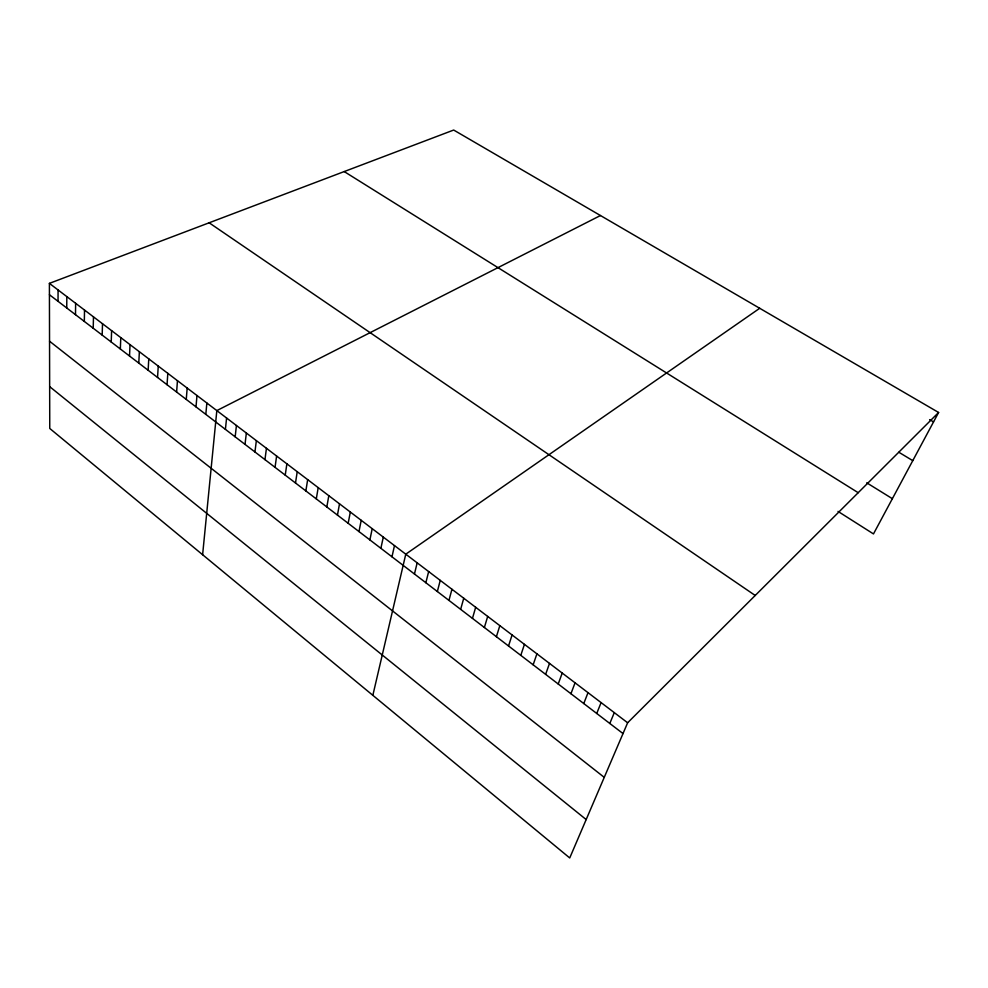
<?xml version="1.0" encoding="UTF-8"?>
<svg xmlns="http://www.w3.org/2000/svg" width="988" height="988" viewBox="0 0 988 988"><rect width="100%" height="100%" fill="white"/><g stroke="black" fill="none" stroke-linecap="round" stroke-linejoin="round"><path stroke-width="1.48" d="M58.045 301.328L58.07 289.966M66.739 307.984L66.826 296.61M75.496 314.678L75.631 303.316M84.326 321.433L84.523 310.059M93.218 328.238L93.477 316.864M102.184 335.105L102.505 323.731M111.224 342.021L111.607 330.647M120.338 348.986L120.783 337.624M129.527 356.026L130.033 344.651M138.789 363.102L139.357 351.74M148.138 370.253L148.768 358.879M157.549 377.453L158.253 366.091M167.046 384.715L167.812 373.353M176.617 392.038L177.457 380.676M186.263 399.424L187.177 388.062M196.007 406.871L196.983 395.521M205.813 414.38L206.863 403.03M202.614 554.713L216.829 410.6L600.457 215.532M225.4 429.372L226.598 418.023M235.169 436.844L236.428 425.495M245.012 444.378L246.358 433.04M254.941 451.973L256.361 440.636M264.957 459.63L266.451 448.305M275.047 467.349L276.615 456.036M285.236 475.142L286.878 463.829M295.498 482.996L297.227 471.696M305.86 490.925L307.663 479.625M316.296 498.915L318.198 487.627M326.83 506.968L328.806 495.692M337.451 515.094L339.514 503.831M348.171 523.294L350.32 512.043M358.977 531.569L361.213 520.318M369.883 539.905L372.217 528.679M380.874 548.315L383.307 537.101M391.977 556.812L394.484 545.611M372.846 695.317L405.772 554.182L759.71 308.281M414.454 574.016L417.171 562.839M425.853 582.722L428.656 571.57M437.351 591.516L440.253 580.376M448.947 600.395L451.948 589.268M460.643 609.349L463.755 598.246M472.462 618.377L475.673 607.299M484.379 627.504L487.689 616.426M496.396 636.704L499.829 625.651M508.536 645.991L512.08 634.963M520.787 655.353L524.443 644.349M533.149 664.813L536.916 653.834M545.623 674.359L549.513 663.405M558.22 683.992L562.221 673.063M570.941 693.724L575.053 682.819M583.772 703.542L588.008 692.662M596.727 713.46L601.099 702.604M609.806 723.463L614.301 712.632M938.6 412.478L627.639 722.771L569.73 857.955L49.758 428.459L49.4 283.371L453.69 130.046L938.6 412.478L873.478 533.928L838.022 511.401M929.622 419.616L933.537 421.913M898.87 452.269L912.764 460.643M866.735 482.811L892.374 498.693M344.207 171.566L858.202 492.703M209.147 222.794L755.215 595.468M49.4 283.371L627.639 722.771M49.425 294.733L623.008 733.565M49.548 341.218L604.248 777.358M49.659 386.629L586.18 819.558"/></g></svg>
